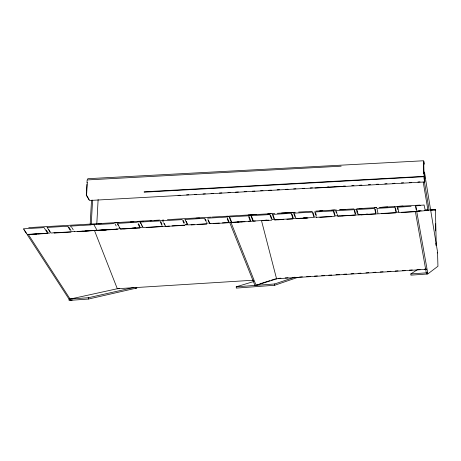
<?xml version="1.0" encoding="UTF-8"?>
<svg xmlns="http://www.w3.org/2000/svg" width="461" height="461" viewBox="0 0 461 461"><rect width="100%" height="100%" fill="white"/><g stroke="black" fill="none" stroke-linecap="round" stroke-linejoin="round"><path stroke-width="0.69" d="M94.396 230.304L117.307 288.719L253.567 280.207M96.798 223.983L98.124 199.578M90.166 224.455L91.526 200.155M91.238 224.398L92.598 200.074M86.449 192.249L86.288 195.118L89.273 200.218M86.501 191.344L86.904 184.36M86.985 182.925L87.146 180.061M86.593 194.986L87.313 182.418M87.285 179.22L88.086 178.684L423.734 160.756M418.018 269.276L410.832 273.926L410.901 275.159L427.756 273.978L437.95 266.245L437.518 251.815L424.385 172.016M253.855 281.487L236.228 286.811L236.303 288.096L274.727 285.25L298.209 277.222M236.228 286.811L274.658 283.976L294.786 277.194M238.792 221.972L229.751 222.651L254.927 285.399L256.126 285.376L276.583 278.853L261.56 220.871M256.299 284.961L258.35 284.31M259.722 283.878L269.99 280.616M271.362 280.179L274.785 279.095M36.909 233.952L27.199 234.626L69.006 299.085L69.087 300.416L88.426 299.056L136.9 287.998L135.505 288.102M69.006 299.085L88.345 297.725L134.018 287.451M70.902 300.249L72.291 299.944M28.38 234.563L70.124 299.068L118.725 288.43M117.492 288.765L119.532 288.315M432.395 210.009L435.345 209.703L430.332 209.997M435.345 209.703L430.609 210.003M426.5 274.007L415.401 211.685L429.156 210.204L424.333 181.225M431.075 209.876L434.331 209.513L434.838 210.003M418.196 211.369L419.591 211.213M424.472 210.665L429.156 210.204M430.591 209.732L435.334 209.427L435.265 210.037M424.685 210.423L428.056 210.055M430.078 209.83L431.438 209.957M421.147 210.631L416.796 211.103L416.006 206.718M398.817 212.066L396.397 212.308L395.503 207.905M377.934 213.812L361.113 214.895M378.556 213.864L382.832 213.437M362.329 214.578L340.57 216.105M365.7 214.261L367.112 214.129M360.744 214.826L363.383 214.572M365.654 214.359L367.999 214.14M337.763 216.18L340.132 215.967M342.154 215.783L343.583 215.656M337.222 215.742L335.176 215.921L333.954 211.472M316.482 216.97L314.373 217.148L313.036 212.682M303.586 218.093L306.87 217.817M296.907 218.589L300.768 218.26M303.257 218.047L304.502 217.944M296.031 218.168L293.369 218.387L291.917 213.91M274.687 220.001L278.715 219.667M279.844 219.574L283.411 219.28M274.733 219.43L272.157 219.638L270.584 215.143M255.348 221.038L237.922 222.173M264.493 220.3L266.879 220.104M241.616 221.747L244.439 221.522M248.675 221.188L250.087 221.073M237.265 222.104L238.665 221.989M241.276 221.781L244.97 221.493M208.827 223.527L210.977 223.36M185.201 224.766L187.333 224.605M169.366 226.115L146.379 227.584M185.679 224.882L187.754 224.726M97.513 230.471L106.658 229.809M108.652 229.659L112.985 229.348M126.279 228.644L129.103 228.437M131.921 228.224L135.448 227.965M139.683 227.653L141.827 227.498M120.448 229.117L129.529 228.449M132.221 228.247L135.822 227.982M410.832 273.926L427.693 272.745L427.756 273.978M81.73 231.266L83.084 231.168M85.112 231.024L89.18 230.731M92.58 230.483L95.917 230.246M106.22 229.797L77.684 231.647M108.341 229.641L112.576 229.33M116.109 229.077L119.013 228.863M38.326 233.854L43.305 233.502M46.146 233.301L49.702 233.047M53.966 232.742L56.098 232.592M71.501 231.474L74.336 231.272M278.058 278.375L280.916 278.19M285.203 277.925L288.067 277.741M292.355 277.476L295.213 277.291M299.506 277.026L302.364 276.842M306.651 276.577L310.23 276.352M314.517 276.081L317.375 275.903M321.669 275.632L324.527 275.453M328.82 275.182L331.678 275.004M335.965 274.733L339.544 274.508M343.831 274.237L346.689 274.059M350.982 273.788L353.841 273.609M358.116 273.338L360.969 273.16M365.959 272.849L368.806 272.67M373.082 272.399L375.934 272.221M380.21 271.95L383.056 271.771M387.332 271.506L390.899 271.281M395.175 271.01L398.022 270.832M402.297 270.567L405.15 270.382M409.426 270.117L412.278 269.939M417.263 269.622L420.115 269.443M424.391 269.178L426.529 269.04M276.485 278.767L426.54 269.333M415.851 205.837L420.265 205.571M91.566 224.553L94.413 224.386M137.603 221.897L139.746 221.77M160.272 220.589L162.428 220.462M226.927 216.739L229.065 216.612L231.197 222.046M248.704 215.483L251.268 215.333M354.446 209.38L356.434 209.259M23.569 228.8L44.083 227.619L46.993 232.281M47.414 227.423L67.709 226.253L69.922 229.97M71.006 226.063L91.094 224.899M94.355 224.709L114.242 223.562M117.463 223.378L137.153 222.237M140.346 222.052L159.829 220.928M162.992 220.744L182.279 219.632M185.408 219.448L204.505 218.347L205.681 221.078M207.606 218.168L226.512 217.073M229.578 216.895L248.3 215.811M251.337 215.639L269.875 214.567L271.454 219.067M272.877 214.394L291.237 213.334L292.695 217.823M294.21 213.161L312.385 212.112L313.728 216.584M315.336 211.939L333.338 210.902L334.565 215.356M336.253 210.729L354.083 209.703L355.195 214.14M356.97 209.536L374.626 208.51L375.629 212.942M377.49 208.349L394.973 207.335L395.872 211.749M397.814 207.173L411.103 206.407M424.835 210.066L427.71 209.899M424.604 210.331L426.062 210.245M424.863 210.343L427.739 210.176M418.104 211.063L419.429 210.988M47.569 233.208L27.205 234.407L24.179 229.739M71.023 231.82L50.871 233.012L48.572 229.296M74.29 231.629L94.234 230.448M97.473 230.258L117.215 229.094M139.96 227.751L120.419 228.904L119.439 227.071M162.479 226.42L143.129 227.561L142.207 225.734M172.022 225.855L184.775 225.101M194.219 224.547L187.881 224.922L186.238 221.28M197.383 224.357L206.845 223.798M219.332 223.061L209.922 223.62L208.378 219.989M222.456 222.876L228.702 222.507M244.157 221.597L231.745 222.329L229.941 217.805M268.705 220.145L253.354 221.05L251.677 216.543M274.75 219.788L292.983 218.71M295.939 218.537L313.999 217.471M316.926 217.298L334.807 216.244M355.419 215.022L337.706 216.071L337.227 214.296M375.83 213.818L358.289 214.855L357.851 213.086M381.581 213.478L396.051 212.625M416.456 211.42L398.869 212.458L397.987 208.061M30.697 234.424L47.644 233.422M54.312 233.03L71.08 232.039M100.815 230.281L117.244 229.307M123.715 228.927L139.977 227.965M165.62 226.449L184.763 225.314M191.038 224.945L206.822 224.011M213.034 223.643L228.662 222.721M262.522 220.721L271.708 220.179M277.735 219.822L283.82 219.459M286.851 219.28L292.914 218.923M298.884 218.572L307.913 218.036M319.83 217.333L331.741 216.63M381.46 213.691L395.918 212.838M401.675 212.498L415.73 211.662M374.453 207.715L376.706 207.588M381.65 207.312L387.707 206.972M336.276 209.922L319.704 210.873M339.273 209.749L344.995 209.427M359.159 208.603L361.931 208.447M248.191 214.993L256.276 214.526M267.639 213.887L274.75 213.478M281.602 213.074L295.155 212.291M315.802 211.098L322.579 210.717M331.568 210.204L334.548 210.037M28.732 227.63L91.076 224.04M91.86 224.006L159.771 220.081M167.447 219.649L211.345 217.131M212.256 217.062L228.356 216.151M229.48 216.071L271.039 213.697M277.361 213.31L294.959 212.319M298.636 212.083L312.247 211.299M340.57 209.669L353.915 208.902M356.808 208.735L376.562 207.617M380.821 207.352L394.789 206.545M397.463 206.407L419.752 205.116M98.4 223.833L101.143 223.677M114.783 222.888L118.886 222.651M130.434 221.989L133.846 221.793M138.617 221.516L143.388 221.24M150.13 220.854L151.49 220.773M154.89 220.577L158.29 220.381M162.364 220.145L163.718 220.07M196.092 218.203L199.469 218.007M379.115 207.652L383.045 207.421M394.766 206.747L397.382 206.597M418.427 205.381L423.751 205.076M144.132 191.805L423.751 176.344M144.16 192.191L423.745 176.713M178.044 195.36L180.216 195.239M186.607 194.882L188.831 194.755M194.461 194.444L196.726 194.317M203.024 193.966L205.347 193.833M211.092 193.516L213.241 193.395M219.442 193.05L221.862 192.911M228.005 192.571L230.148 192.45M235.502 192.151L238.377 191.995M244.117 191.672L246.56 191.534M252.271 191.217L254.893 191.073M260.632 190.75L262.989 190.618M268.717 190.301L271.408 190.151M277.147 189.828L279.458 189.702M285.768 189.35L288.044 189.223M293.663 188.906L295.922 188.78M302.283 188.428L304.514 188.301M310.178 187.984L312.385 187.863M318.799 187.506L320.977 187.385M327.414 187.028L328.854 186.947M334.582 186.624L337.464 186.463M343.174 186.146L345.364 186.025M351.795 185.662L353.979 185.541M359.695 185.224L361.879 185.103M368.316 184.74L370.494 184.619M376.216 184.302L378.395 184.181M384.837 183.824L387.01 183.703M392.743 183.38L394.91 183.259M401.364 182.902L403.525 182.781M409.264 182.458L411.425 182.337M417.885 181.98L420.04 181.859M89.624 200.477L342.609 186.359M314.972 188.076L424.483 181.968M397.624 206.384L402.954 206.084M87.457 179.917L341.163 166.19M229.751 222.651L231.024 222.582L256.126 285.376M437.218 252.876L437.593 252.864M275.465 278.876L276.583 278.853M316.713 217.5L316.344 217.16M424.085 204.938L425.03 209.386M23.557 229.088L26.214 233.174M46.325 230.074L48.059 232.857M47.005 227.129L49.892 231.785M68.747 226.835L70.954 230.552M72.106 227.924L73.201 229.78M70.556 226.028L71.374 227.417M86.639 195.378L89.129 199.63M97.017 230.223L93.9 224.68M115.198 224.144L116.195 225.994M117.958 224.3L118.944 226.149M117.497 224.011L118.154 225.245M118.973 226.777L119.952 228.61M138.542 223.741L139.942 226.495M138.093 224.081L139.493 226.835M139.862 221.764L140.795 223.608M141.262 224.53L142.651 227.273M140.812 222.974L141.74 224.818M160.716 221.511L162.042 224.259M160.272 221.845L162.042 225.51M164.306 223.499L165.62 226.236M162.491 220.462L163.373 222.294M163.811 223.21L164.686 225.037M184.873 219.332L185.489 220.675M182.7 220.548L183.945 223.285M183.132 220.208L184.377 222.951M185.72 220.998L186.959 223.729M205.324 218.923L206.102 220.744M206.493 221.655L207.266 223.464M207.848 219.713L209.392 223.337M227.29 217.65L229.111 222.173M227.244 218.894L228.339 221.608M249.044 216.393L250.744 220.9M248.64 216.722L250 220.335M250.772 215.362L252.795 220.773M273.194 215.299L274.439 218.894M272.301 214.123L273.863 218.618M293.617 212.89L294.775 216.48M294.504 214.06L295.657 217.644M315.601 212.838L316.396 215.518M314.725 211.674L315.791 215.252M336.495 211.628L336.985 213.408M335.631 210.464L336.363 213.143M354.665 210.274L355.558 213.823M356.336 209.271L356.998 211.939M357.01 212.066L357.338 213.397M357.194 210.423L357.632 212.204M375.179 209.081L375.986 212.619M376.839 208.084L378.032 213.472M397.146 206.914L397.676 209.565M416.75 211.611L427.693 272.745M415.511 206.148L416.145 209.669M424.944 181.478L424.091 176.407L423.717 161.828M423.884 177.56L424.598 181.784M423.215 182.02L427.958 210.268M423.964 161.442L424.143 162.543M424.235 163.096L424.414 164.191M88.345 297.725L88.426 299.056M70.124 299.068L70.21 300.405M274.658 283.976L274.727 285.25M435.426 209.83L436.273 245.321M434.902 209.478L434.913 209.997M424.725 173.088L424.869 178.678M423.377 161.748L423.688 173.889M435.42 223.723L435.593 230.921M435.881 243.16L435.933 245.321"/></g></svg>
